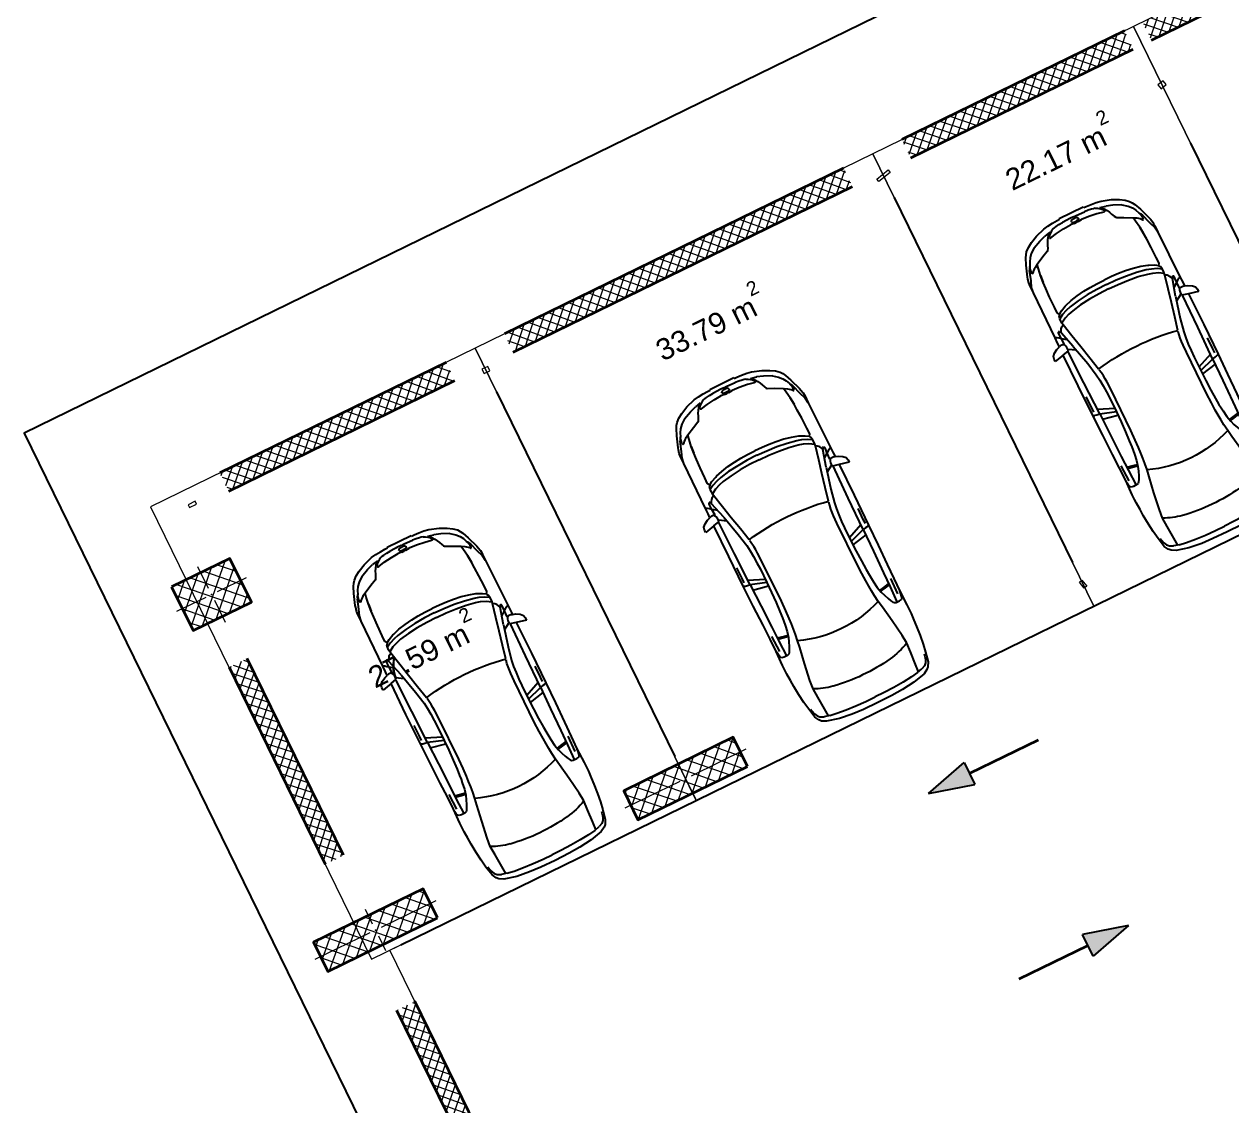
# Model space of a CAD drawing. Header units: metres. Extents: x 7511783 to 7512372, y 4692307 to 4692611.
# Drawn here: x 7512178.26 to 7512193.13, y 4692466.48 to 4692479.8 of the extents above; entities that cross this region are included whole.
import ezdxf

# ---------------------------------------------------------------- set-up
doc = ezdxf.new("R2010")
doc.units = ezdxf.units.M
doc.linetypes.add('Long Dashed', pattern=[793.7499761581423, 476.2499928474427, -317.4999833106997])
doc.layers.get('0').update_dxf_attribs({"lineweight": 0})
for name, color, linetype, lineweight, true_color in [('A - Fill Zone_Pen_No__156', 7, 'Continuous', 0, 0x54689e), ('A -Polyline_Pen_No__48', 7, 'Continuous', 0, 0xa80f02), ('A -Polyline_Pen_No__8', 7, 'Continuous', 0, 0xa80f02)]:
    doc.layers.add(name, color=color, linetype=linetype, lineweight=lineweight, true_color=true_color)
for name, color, linetype, lineweight in [('A - Muret', 7, 'Continuous', 0), ('A - Muret_Pen_No__101', 252, 'Continuous', 0), ('A - Muret_Pen_No__7', 7, 'Continuous', 0), ('A - Shtyllat', 7, 'Continuous', 0), ('A - Shtyllat_Pen_No__1', 7, 'Continuous', 0), ('A -Polyline', 7, 'Continuous', 0), ('A -Polyline_Pen_No__42', 8, 'Continuous', 0), ('A1 - Bodrumi -1_Pen_No__42', 8, 'Continuous', 0), ('Interior - Furniture _Pen_No__42', 8, 'Continuous', 0), ('Structural - Bearing', 7, 'Continuous', 0), ('Structural - Bearing_Pen_No__20', 1, 'Continuous', 0), ('Structural - Bearing_Pen_No__21', 7, 'Continuous', 0)]:
    doc.layers.add(name, color=color, linetype=linetype, lineweight=lineweight)
doc.styles.add('GENERATED_STYLE_2', font='arialbd.ttf')
pattern_1 = [(44.99999999999999, (0, 0), (-68.94290863686237, 68.94290863686243), []), (135.0000000000002, (0, 0), (68.94290863686219, 68.94290863686261), [])]
pattern_2 = [(44.99999999999999, (0, 0), (-91.92387818248316, 91.92387818248324), []), (135.0000000000002, (0, 0), (91.92387818248291, 91.92387818248349), [])]

# ---------------------------------------------------------------- blocks, each defined once
blk = doc.blocks.new('Wall_14', base_point=(0, 6.408165399173339e-12))
at = {"layer": 'A - Muret_Pen_No__101', "linetype": 'Continuous', "lineweight": 13}
h = blk.add_hatch(dxfattribs=at)
h.set_pattern_fill('CONCRETE_BLOCK', color=252, style=0, pattern_type=2)
h.set_pattern_definition(pattern_1)
h.paths.add_polyline_path([(949.9999999999999, 6.705527899608654e-05), (949.9999999999999, -249.9999821185998), (4050.000049173878, -249.9999821185998), (4050.000049173878, -6.034977073632319e-05)])
h = blk.add_hatch(dxfattribs=at)
h.set_pattern_fill('CONCRETE_BLOCK', color=252, style=0, pattern_type=2)
h.set_pattern_definition(pattern_1)
h.paths.add_polyline_path([(4850.000053644231, -249.9999821185998), (9499.999999999998, -249.9999821185998), (9499.999999999998, 6.705527899608654e-05), (4850.000053644231, -6.034977073632319e-05)])
h = blk.add_hatch(dxfattribs=at)
h.set_pattern_fill('CONCRETE_BLOCK', color=252, style=0, pattern_type=2)
h.set_pattern_definition(pattern_1)
h.paths.add_polyline_path([(10300, 8.940760798381575e-06), (10300, -250.0000402331282), (13349.99993741519, -250.0000402331282), (13349.99993741519, 8.940760798381575e-06)])
h = blk.add_hatch(dxfattribs=at)
h.set_pattern_fill('CONCRETE_BLOCK', color=252, style=0, pattern_type=2)
h.set_pattern_definition(pattern_1)
h.paths.add_polyline_path([(13599.99998658908, -250.0000612729407), (16625.00009681741, -250.0000612729407), (16625.00009681741, -8.785209226758184e-05), (13599.99998658908, -8.785209226758184e-05)])
at = {"layer": 'A - Muret_Pen_No__7', "color": 7, "linetype": 'Continuous', "lineweight": 35, "flags": 128}
for points in [[(4049.999999999994, 5.915128484347557e-12), (949.9999999999993, 6.295096236662234e-12)], [(9500, 5.247120661729818e-12), (4849.999999999995, 5.817072290201834e-12)], [(13350, 4.775225227403526e-12), (10300, 5.149064467584096e-12)], [(950.0000000000006, -249.9999999999937), (4049.999999999999, -249.9999999999941)], [(4850, -249.9999999999942), (9500, -249.9999999999947)], [(10300, -249.9999999999948), (13350, -249.9999999999952)], [(13600, -249.9999999999953), (16625.00000000001, -249.9999999999956)]]:
    blk.add_lwpolyline(points, dxfattribs=at)
blk = doc.blocks.new('Wall_15', base_point=(0, 6.408165399173339e-12))
at = {"layer": 'A - Muret_Pen_No__101', "linetype": 'Continuous', "lineweight": 13}
h = blk.add_hatch(dxfattribs=at)
h.set_pattern_fill('CONCRETE_BLOCK', color=252, style=0, pattern_type=2)
h.set_pattern_definition(pattern_1)
h.paths.add_polyline_path([(-1.570762125364274e-12, -4900.000033771143), (249.9999749009003, -4900.000033771143), (249.9999749009003, -2199.999968968906), (-1.570762125364274e-12, -2199.999968968906)])
h = blk.add_hatch(dxfattribs=at)
h.set_pattern_fill('CONCRETE_BLOCK', color=252, style=0, pattern_type=2)
h.set_pattern_definition(pattern_1)
h.paths.add_polyline_path([(-1.570762125364274e-12, -8550.830750387211), (249.9999950320611, -8800.830745419275), (249.9999950320611, -6899.999994027645), (-1.570762125364274e-12, -6899.999994027645)])
at = {"layer": 'A - Muret_Pen_No__7', "color": 7, "linetype": 'Continuous', "lineweight": 35, "flags": 128}
for points in [[(-4.041334489747706e-13, -2200.000028613108), (-9.00115385673969e-13, -4899.999936311776)], [(249.9999999999991, -4900.000060477718), (249.9999999999996, -2200.000025361618)], [(-1.267509430196488e-12, -6899.999962323701), (-1.570762125364274e-12, -8550.830745419273)], [(249.9999999999984, -8800.830745419275), (249.9999999999987, -6899.999959072212)]]:
    blk.add_lwpolyline(points, dxfattribs=at)
blk = doc.blocks.new('Column_1', base_point=(-58909.50201474628, 206624.0072372175))
at = {"layer": 'Structural - Bearing', "linetype": 'Continuous', "lineweight": 0, "true_color": 0x000000}
h = blk.add_hatch(dxfattribs=at)
h.set_pattern_fill('CONCRETE_BLOCK', color=18, style=0, pattern_type=2)
h.set_pattern_definition(pattern_2)
h.paths.add_polyline_path([(-59309.50201474628, 206924.0072372175), (-59309.50201474628, 206324.0072372175), (-58509.50201474628, 206324.0072372175), (-58509.50201474628, 206924.0072372175)])
at = {"layer": 'Structural - Bearing_Pen_No__20', "color": 1, "linetype": 'Continuous', "lineweight": 0}
for p, q in [((-58909.50201474628, 206704.0072372175), (-58909.50201474628, 207004.0072372175)), ((-58989.50201474628, 206624.0072372175), (-59389.50201474628, 206624.0072372175)), ((-58829.50201474629, 206624.0072372175), (-58429.50201474629, 206624.0072372175)), ((-58909.50201474628, 206544.0072372175), (-58909.50201474628, 206244.0072372175))]:
    blk.add_line(p, q, dxfattribs=at)
blk.add_point((-58909.50201474628, 206624.0072372175), dxfattribs=at)
at = {"layer": 'Structural - Bearing_Pen_No__21', "color": 7, "linetype": 'Continuous', "lineweight": 35, "flags": 128}
blk.add_lwpolyline([(-59309.50201474628, 206924.0072372175), (-59309.50201474628, 206324.0072372175), (-58509.50201474628, 206324.0072372175), (-58509.50201474628, 206924.0072372175)], close=True, dxfattribs=at)
blk = doc.blocks.new('Column_2', base_point=(47.50000000000143, 14980))
at = {"layer": 'A - Shtyllat_Pen_No__1', "color": 7, "linetype": 'Continuous', "lineweight": 13, "flags": 128}
blk.add_lwpolyline([(1.437738816889578e-12, 15000), (1.426636586643326e-12, 14960), (95.00000000000142, 14960), (95.00000000000144, 15000)], close=True, dxfattribs=at)
blk = doc.blocks.new('Column_3', base_point=(445.0000000000013, 14970))
at = {"layer": 'A - Shtyllat_Pen_No__1', "color": 7, "linetype": 'Continuous', "lineweight": 13, "flags": 128}
blk.add_lwpolyline([(405.0000000000013, 15000), (405.0000000000013, 14940), (485.0000000000013, 14940), (485.0000000000013, 15000)], close=True, dxfattribs=at)
blk = doc.blocks.new('Column_10', base_point=(-59109.50201474629, 182406.9408084733))
at = {"layer": 'Structural - Bearing', "linetype": 'Continuous', "lineweight": 0, "true_color": 0x000000}
h = blk.add_hatch(dxfattribs=at)
h.set_pattern_fill('CONCRETE_BLOCK', color=18, style=0, pattern_type=2)
h.set_pattern_definition(pattern_2)
h.paths.add_polyline_path([(-58359.50201474629, 182206.9408084733), (-58359.50201474629, 182606.9408084733), (-59859.50201474629, 182606.9408084733), (-59859.50201474629, 182206.9408084733)])
at = {"layer": 'Structural - Bearing_Pen_No__20', "color": 1, "linetype": 'Continuous', "lineweight": 0}
for p, q in [((-59109.50201474629, 182486.9408084733), (-59109.50201474629, 182686.9408084733)), ((-59189.50201474628, 182406.9408084733), (-59939.50201474628, 182406.9408084733)), ((-59029.50201474629, 182406.9408084733), (-58279.50201474629, 182406.9408084733)), ((-59109.50201474629, 182326.9408084733), (-59109.50201474629, 182126.9408084733))]:
    blk.add_line(p, q, dxfattribs=at)
blk.add_point((-59109.50201474629, 182406.9408084733), dxfattribs=at)
at = {"layer": 'Structural - Bearing_Pen_No__21', "color": 7, "linetype": 'Continuous', "lineweight": 35, "flags": 128}
blk.add_lwpolyline([(-58359.50201474629, 182206.9408084733), (-58359.50201474629, 182606.9408084733), (-59859.50201474629, 182606.9408084733), (-59859.50201474629, 182206.9408084733)], close=True, dxfattribs=at)
blk = doc.blocks.new('Column_12', base_point=(-63790.96833503789, 182406.9408084733))
at = {"layer": 'Structural - Bearing', "linetype": 'Continuous', "lineweight": 0, "true_color": 0x000000}
h = blk.add_hatch(dxfattribs=at)
h.set_pattern_fill('CONCRETE_BLOCK', color=18, style=0, pattern_type=2)
h.set_pattern_definition(pattern_2)
h.paths.add_polyline_path([(-63040.96833503789, 182206.9408084733), (-63040.96833503789, 182606.9408084733), (-64540.96833503789, 182606.9408084733), (-64540.96833503789, 182206.9408084733)])
at = {"layer": 'Structural - Bearing_Pen_No__20', "color": 1, "linetype": 'Continuous', "lineweight": 0}
for p, q in [((-63790.96833503789, 182486.9408084733), (-63790.96833503789, 182686.9408084733)), ((-63870.96833503788, 182406.9408084733), (-64620.96833503788, 182406.9408084733)), ((-63710.96833503789, 182406.9408084733), (-62960.96833503789, 182406.9408084733)), ((-63790.96833503789, 182326.9408084733), (-63790.96833503789, 182126.9408084733))]:
    blk.add_line(p, q, dxfattribs=at)
blk.add_point((-63790.96833503789, 182406.9408084733), dxfattribs=at)
at = {"layer": 'Structural - Bearing_Pen_No__21', "color": 7, "linetype": 'Continuous', "lineweight": 35, "flags": 128}
blk.add_lwpolyline([(-63040.96833503789, 182206.9408084733), (-63040.96833503789, 182606.9408084733), (-64540.96833503789, 182606.9408084733), (-64540.96833503789, 182206.9408084733)], close=True, dxfattribs=at)
blk = doc.blocks.new('Column_55', base_point=(7451.228697868777, 12094.87558092435))
at = {"layer": 'A - Shtyllat_Pen_No__1', "color": 7, "linetype": 'Continuous', "lineweight": 13, "flags": 128}
blk.add_lwpolyline([(7534.666256549298, 12134.09513983868), (7543.423946566612, 12095.06562708793), (7367.791139188256, 12055.65602201002), (7359.033449170941, 12094.68553476077)], close=True, dxfattribs=at)
blk = doc.blocks.new('Column_56', base_point=(7504.751743278361, 12176.06384122153))
at = {"layer": 'A - Shtyllat_Pen_No__1', "color": 7, "linetype": 'Continuous', "lineweight": 13, "flags": 128}
blk.add_lwpolyline([(7474.837230007426, 12218.03254260438), (7513.866742758172, 12226.7902326217), (7534.666256549295, 12134.09513983868), (7495.636743798549, 12125.33744982136)], close=True, dxfattribs=at)
blk = doc.blocks.new('Column_59', base_point=(6185.103436408103, 12256.59083156928))
at = {"layer": 'A - Shtyllat_Pen_No__1', "color": 7, "linetype": 'Continuous', "lineweight": 13, "flags": 128}
blk.add_lwpolyline([(6230.701216671835, 12236.07638702353), (6217.564681645862, 12294.62065614965), (6139.505656144371, 12277.10527611502), (6152.642191170344, 12218.5610069889)], close=True, dxfattribs=at)
blk = doc.blocks.new('Car 05 22')
at = {"layer": 'Interior - Furniture _Pen_No__42', "color": 8, "linetype": 'Continuous', "lineweight": 25}
for p, q in [((1961.117547741, 983.2211582230001), (1928.938242309, 983.2211582230001)), ((1928.938242309, 983.2211582230001), (1957.843908175, 858.0544967500001)), ((1996.903176747, 974.9060932166), (1961.117547741, 983.2211582230001)), ((2026.89661068, 945.007687052), (1996.903176747, 974.9060932166)), ((2054.5732194, 897.577022836), (2026.89661068, 945.007687052)), ((2067.91700908, 857.6794056350002), (2054.5732194, 897.577022836)), ((-757.6903274910002, 747.022066986), (-784.8200333720001, 721.8124613509999)), ((-706.3378894982, 775.7872218095), (-757.6903274910002, 747.022066986)), ((-585.227090103, 801.027979058), (-706.3378894982, 775.7872218095)), ((-664.8727541800001, 760.961322365), (-701.0941271610001, 743.2591195180001)), ((-626.571782751, 772.4860242179999), (-664.8727541800001, 760.961322365)), ((-594.8871138119998, 778.489558035), (-626.571782751, 772.4860242179999)), ((-483.1389679684001, 817.2581826864), (-585.227090103, 801.027979058)), ((-372.3345973750002, 830.2299334650002), (-483.1389679684001, 817.2581826864)), ((-251.752794228, 841.0437339470001), (-372.3345973750002, 830.2299334650002)), ((-168.2198443133, 844.6061713611999), (-251.752794228, 841.0437339470001)), ((-78.35772569479998, 850.6357850930001), (-168.2198443133, 844.6061713611999)), ((-24.036324899, 852.2918850640001), (-78.35772569479998, 850.6357850930001)), ((40.3182760438, 852.333685063), (-24.036324899, 852.2918850640001)), ((230.8030912739, 845.5192631063), (40.3182760438, 852.333685063)), ((124.560977278, 791.396786131), (129.0398444, 820.468777931)), ((125.693926866, 743.8968737240001), (124.560977278, 791.396786131)), ((327.3887276080001, 761.9208956260001), (125.394377448, 756.455747737)), ((132.4291391170001, 722.8048827370001), (125.693926866, 743.8968737240001)), ((129.0398444, 820.468777931), (138.8862428820001, 832.3883788069999)), ((138.8862428820001, 832.3883788069999), (165.168377873, 840.2758852750001)), ((165.168377873, 840.2758852750001), (194.733578306, 844.324685204)), ((194.733578306, 844.324685204), (230.803091274, 845.519263106)), ((210.873013229, 809.231738788), (418.0703055720001, 816.1926024380002)), ((400.0158099590001, 847.5968063790001), (230.8030912739, 845.5192631063)), ((521.950780327, 764.672895972), (327.3887276080001, 761.9208956260001)), ((355.2943663540001, 762.315609428), (339.1227247570001, 683.1192857359999)), ((373.4006373970001, 762.571715197), (357.2289958010001, 683.375391506)), ((590.7241636140001, 851.6786068920002), (400.0158099590001, 847.5968063790001)), ((813.6270094460001, 769.327996556), (521.950780327, 764.672895972)), ((856.5325990199999, 856.1697074550001), (590.7241636140001, 851.6786068920002)), ((1108.59023357, 773.98329714), (813.6270094460001, 769.327996556)), ((1129.8609284, 858.5331077519999), (856.5325990199999, 856.1697074550001)), ((1036.25651944, 772.8416796290002), (996.5002997029999, 578.7916468290002)), ((1041.96657906, 578.0240872360001), (1107.56627095, 773.967136299)), ((1173.32542975, 774.8950612010001), (1090.33970038, 577.8925306800002)), ((1115.14443198, 808.9482015290001), (1108.59023357, 773.98329714)), ((1108.59023357, 773.98329714), (1537.61805657, 780.0259473990001)), ((1119.51383092, 833.267204581), (1115.14443198, 808.9482015290001)), ((1120.16623076, 836.3248049650001), (1119.51383092, 833.267204581)), ((1120.69723063, 838.160005195), (1120.16623076, 836.3248049650001)), ((1129.8609284, 858.5331077519999), (1120.69723063, 838.160005195)), ((1536.1071561, 860.3802508980001), (1129.8609284, 858.5331077519999)), ((1162.63563846, 830.4777734580001), (1220.13025657, 829.0713745190002)), ((1220.13025657, 829.0713745190002), (1369.65750367, 831.4890726950001)), ((1957.843908175, 858.0544967500001), (1536.1071561, 860.3802508980001)), ((1537.61805657, 780.0256115210001), (1974.99295641, 786.0764425990001)), ((1939.15395607, 686.22492547), (1995.917261, 777.427813481)), ((1957.84390817, 858.0544967500001), (1977.22141076, 777.427813481)), ((1977.22141076, 777.427813481), (2019.59119012, 777.427813481)), ((2000.39650233, 701.5917706940002), (2213.53100788, 762.9814866290001)), ((2019.59119012, 777.427813481), (2044.48611622, 783.069509224)), ((2044.48611622, 783.069509224), (2063.35562216, 792.2740022800001)), ((2063.35562216, 792.2740022800001), (2070.42572439, 799.8521965630001)), ((2068.68333559, 787.696981005), (2065.39356605, 794.4584027669999)), ((2119.91703998, 857.4374531180001), (2067.91700908, 857.6794056350002)), ((2075.28112592, 835.6608695470001), (2067.91700908, 857.6794056350002)), ((2068.68333559, 787.696981005), (2148.02030692, 790.4828861469999)), ((2070.42572439, 799.8521965630001), (2075.2191259, 809.398389361)), ((2075.2191259, 809.398389361), (2075.28112592, 835.6608695470001)), ((2106.51930118, 732.1586113790001), (2148.02030692, 790.4828861469999)), ((2193.165590015, 856.4504063259001), (2119.91703998, 857.4374531180001)), ((2148.02030692, 790.4828861469999), (2166.81146925, 813.8145374840001)), ((2148.02030692, 790.4828861469999), (2205.61920777, 792.204186117)), ((2166.81146925, 813.8145374840001), (2182.27381684, 834.0818412380002)), ((2182.27381684, 834.0818412380002), (2193.16559002, 856.4504063260001)), ((2808.01466132, 852.5547640039999), (2193.165590015, 856.4504063259001)), ((2205.61920777, 792.204186117), (2227.21980808, 791.0038861380001)), ((2226.59190807, 769.8777067159999), (2213.53100788, 762.9814866290001)), ((2213.53100788, 762.9814866290001), (2238.34670825, 752.240186817)), ((2234.36910819, 773.9630864369999), (2226.59190807, 769.8828865080001)), ((2227.21980808, 791.0038861380001), (2232.61990816, 790.0299861550001)), ((2232.61990816, 790.0299861550001), (2237.93539134, 787.287122525)), ((2238.46067648, 776.864360243), (2234.36910819, 773.9630864369999)), ((2240.81890828, 784.0391862600001), (2237.93539134, 787.287122525)), ((2238.34670825, 752.240186817), (2258.53170854, 739.7174870370001)), ((2238.46067648, 776.864360243), (2240.85090828, 780.520986322)), ((2240.85090828, 780.520986322), (2240.81890828, 784.0391862600001)), ((2855.7113639, 852.6327640009999), (2808.01466132, 852.5547640039999)), ((2808.01466132, 852.5547640039999), (2876.86636504, 843.3172643940001)), ((2891.44016583, 852.528764005), (2855.7113639, 852.6327640009999)), ((2876.86636504, 843.3172643940001), (2954.16376923, 813.731165643)), ((2922.51356751, 852.0343640259999), (2891.44016583, 852.528764005)), ((2904.11849592, 832.8863289209999), (2905.06820589, 832.837990116)), ((2945.17226874, 849.4061641369999), (2922.51356751, 852.0343640259999)), ((2989.61447115, 839.6482645490003), (2945.17226874, 849.4061641369999)), ((2954.16376923, 813.731165643), (3075.78877375, 774.6896785450001)), ((3013.55027244, 833.064864827), (2989.61447115, 839.6482645490003)), ((3154.26138006, 782.5577669589999), (3013.55027244, 833.064864827)), ((3022.47491973, 758.305686711), (3023.66221975, 762.4851866380001)), ((3024.49924208, 753.7186598590001), (3022.47491973, 758.305686711)), ((3023.66221975, 762.4851866380001), (3034.64521991, 765.0503865930001)), ((3037.91041996, 743.452886971), (3024.49924208, 753.7186598590001)), ((3034.64521991, 765.0503865930001), (3046.93432009, 763.817386614)), ((3046.93432009, 763.817386614), (3060.9451203, 762.9292866300001)), ((3060.9451203, 762.9292866300001), (3089.85712072, 757.3861867269999)), ((3100.48402088, 763.1120866269999), (3075.78877375, 774.6896785450001)), ((3089.85712072, 757.3861867269999), (3108.43932099, 751.4304868319999)), ((3114.13862108, 753.311186799), (3100.48402088, 763.1120866269999)), ((3108.43932099, 751.4304868319999), (3122.8656212, 746.435986919)), ((3122.8656212, 746.435986919), (3114.13862108, 753.311186799)), ((3170.0706946, 726.5554905960001), (3122.8656212, 746.435986919)), ((3235.883818752, 747.6101556219), (3154.26138006, 782.5577669589999)), ((3269.07948628, 728.3294692490001), (3235.883818752, 747.6101556219)), ((-815.0478655078001, 667.7598955197003), (-855.0523550635, 511.0116477078998)), ((-784.8200333720001, 721.8124613509999), (-815.0478655078001, 667.7598955197003)), ((-768.27197925, 602.2788720830002), (-782.764796709, 510.0106247469999)), ((-768.27197925, 602.2788720830002), (-750.5770825730001, 669.7773949330001)), ((-764.3441764490001, 617.261773195), (-665.7281459970001, 623.9546285630003)), ((-729.425104913, 716.3992494200002), (-750.5770825730001, 669.7773949330001)), ((-701.0941271610001, 743.2591195180001), (-729.425104913, 716.3992494200002)), ((-665.7281459970001, 623.9546285630003), (-500.877431885, 634.180288886)), ((-500.877431885, 634.180288886), (-383.0238853850001, 641.9613403830001)), ((-383.0238853850001, 641.9613403830001), (-274.2208861730001, 631.3184000780001)), ((-274.2208861730001, 631.3184000780001), (-56.40485420300001, 600.536895199)), ((-56.40485420300001, 600.536895199), (145.941775497, 566.5900898169999)), ((146.670770152, 710.6062742990001), (132.4291391170001, 722.8048827370001)), ((171.252864179, 696.6287725440002), (146.670770152, 710.6062742990001)), ((212.566754139, 676.5412700230003), (171.252864179, 696.6287725440002)), ((266.3151410770001, 654.566867265), (212.566754139, 676.5412700230003)), ((319.490328155, 636.426864989), (266.3151410770001, 654.566867265)), ((392.7088835140001, 617.8124267930001), (319.490328155, 636.426864989)), ((339.1227247570001, 683.1192857359999), (329.5580559370001, 633.867334886)), ((357.2289958010001, 683.375391506), (346.76505809, 629.492778784)), ((474.8166917820001, 607.105387857), (392.7088835140001, 617.8124267930001)), ((521.3449804749999, 601.6186871690002), (474.8166917820001, 607.105387857)), ((569.993568652, 596.838186569), (521.3449804749999, 601.6186871690002)), ((652.59274858, 590.9845858339999), (569.993568652, 596.838186569)), ((1562.00595611, 600.5964783840001), (1483.8761315, 590.1361862749999)), ((1730.35620914, 633.8338533080002), (1562.00595611, 600.5964783840001)), ((2000.39650233, 701.5917706940002), (1730.35620914, 633.8338533080002)), ((1779.61280153, 581.7538898049999), (1952.84760406, 621.338789111)), ((1952.84760406, 621.338789111), (2122.04550654, 659.9572884350001)), ((2122.04550654, 659.9572884350001), (2293.79610906, 697.650987774)), ((2258.53170854, 739.7174870370001), (2269.0398087, 731.086787188)), ((2269.0398087, 731.086787188), (2278.83550884, 721.9650873480001)), ((2278.83550884, 721.9650873480001), (2293.79610906, 697.650987774)), ((2293.79610906, 697.650987774), (2317.1870094, 700.7385877199999)), ((2293.79610906, 697.6386630720001), (2293.79610906, 697.650987774)), ((2317.1870094, 700.7385877199999), (2345.74280982, 702.7498876850002)), ((2355.13419975, 639.912801441), (2317.1870094, 700.7385877199999)), ((2345.74280982, 702.7498876850002), (2378.92931031, 702.0184876970001)), ((2379.77420337, 575.387091212), (2355.13301598, 639.9159014410001)), ((2410.10490185, 649.1086815510001), (2378.92931031, 702.0184876970001)), ((2378.92931031, 702.0184876970001), (2410.57231077, 694.202887834)), ((2436.02871163, 583.2244924540001), (2410.10490185, 649.1086815510001)), ((2410.57231077, 694.202887834), (2410.58631694, 694.1782473540002)), ((2428.73881104, 681.706188053), (2410.57231077, 694.202887834)), ((2428.73881104, 681.706188053), (2457.25830016, 700.0355353230001)), ((2428.77597173, 681.7007453250001), (2428.73881104, 681.706188053)), ((2428.77597173, 681.7007453250001), (2456.66545813, 639.8418234830003)), ((2456.66545813, 639.8418234830003), (2487.23639187, 574.2621729599999)), ((2457.25830016, 700.0355353230001), (2535.4819126, 697.9905877680001)), ((2535.4226126, 697.9916562040003), (2673.21491462, 695.5089878119999)), ((2535.46586986, 697.9894090810001), (2535.4819126, 697.988971943)), ((2673.21491462, 695.5089878119999), (2787.200816290001, 691.4809878819999)), ((2787.200816290001, 691.4809878819999), (2868.41581748, 687.223087957)), ((2868.39588233, 687.2248867100001), (2959.72331881, 678.984388101)), ((2959.72331881, 678.984388101), (2868.41581748, 687.1969879569999)), ((2959.72331881, 678.984388101), (3047.2313201, 666.2002883250001)), ((3050.61522015, 730.6688871950001), (3037.91041996, 743.452886971)), ((3047.20992906, 666.2041971140002), (3100.00912087, 656.556188494)), ((3064.50712035, 714.6457874760001), (3050.61522015, 730.6688871950001)), ((3076.97452053, 697.807687771), (3064.50712035, 714.6457874760001)), ((3100.00912087, 656.556188494), (3076.97452053, 697.807687771)), ((3152.92075342, 553.873393456), (3100.00912087, 656.556188494)), ((3211.69204952, 701.0151137130001), (3170.0706946, 726.5554905960001)), ((3254.25934432, 663.1775183300001), (3211.69204952, 701.0151137130001)), ((3301.86726379, 602.8090087200001), (3254.25934432, 663.1775183300001)), ((3298.56678787, 705.6390702070001), (3269.07948628, 728.3294692490001)), ((3337.33388997, 663.380671991), (3298.56678787, 705.6390702070001)), ((3301.86726379, 602.8090087200001), (3346.01551313, 501.42179807)), ((3374.49419199, 603.583974516), (3337.33388997, 663.380671991)), ((3418.40079436, 512.743978351), (3374.49419199, 603.583974516)), ((-855.0523550635, 511.0116477078998), (-874.6778528530002, 344.9579771100001)), ((-782.7621654889999, 510.0273763590001), (-794.5333543099999, 390.6265818930001)), ((145.941775497, 566.5900898169999), (233.261172115, 552.312592089)), ((233.261172115, 552.312592089), (315.3092800730001, 541.359190513)), ((315.2936019620001, 541.3606176840001), (384.2945810830001, 535.0794906230002)), ((384.2815104790001, 535.0803623180001), (454.174320738, 530.4191213629999)), ((454.170282107, 530.4193907049998), (526.242583163, 526.2868907769998)), ((526.2331313149999, 526.287307384), (627.7018846490002, 521.814890855)), ((627.6985462070002, 521.8149872519999), (756.75876515, 518.0884218199999)), ((772.8388193580001, 584.9903850819999), (652.59274858, 590.9845858339999)), ((756.75876515, 518.0884218199999), (1322.62824821, 518.052230308)), ((907.266686691, 580.298084493), (772.8388193580001, 584.9903850819999)), ((1041.96657906, 578.0240872360001), (907.266686691, 580.298084493)), ((1227.79815085, 577.518695794), (1041.96657906, 578.0240872360001)), ((1316.09897866, 580.475793563), (1227.79815085, 577.518695794)), ((1403.02450604, 584.4121905939999), (1316.09897866, 580.475793563)), ((1322.62824821, 518.052230308), (1420.49779626, 521.6528908580001)), ((1483.8761315, 590.1361862749999), (1403.02450604, 584.4121905939999)), ((1420.49066257, 521.652523245), (1466.64156934, 524.030772681)), ((1466.62639694, 524.029990817), (1510.87647584, 527.594696836)), ((1510.85529759, 527.5929907539999), (1554.25309822, 533.0576906580002)), ((1554.25309822, 533.0576906580002), (1596.82961355, 540.969674969)), ((1597.28918852, 541.1774857889999), (1596.65116701, 540.8889849259999)), ((1610.72419049, 544.0665862469999), (1779.61280153, 581.7538898049999)), ((2397.33410595, 514.2584815219999), (2379.77250853, 575.3929912130001)), ((2419.31580918, 395.73626267), (2397.33316008, 514.2635815229999)), ((2453.63941421, 521.616582688), (2436.02871163, 583.2244924540001)), ((2477.61661773, 401.0764635800001), (2453.63941421, 521.616582688)), ((2487.23639187, 574.2621729599999), (2491.79934275, 562.0052962960002)), ((2491.79994982, 562.0052962960002), (2517.90263133, 477.034766618)), ((2517.90263133, 477.034766618), (2537.54372273, 384.081034151)), ((3189.62073735, 475.569766106), (3152.92075342, 553.873393456)), ((3199.39883308, 466.7584630290001), (3189.62073735, 475.569766106)), ((3220.69886845, 454.3885401880001), (3199.39883308, 466.7584630290001)), ((3256.10680826, 439.241753418), (3220.67662376, 454.401458713)), ((3346.01551313, 501.42179807), (3374.29746586, 419.557472908)), ((3457.47689648, 393.098483403), (3418.40079436, 512.743978351)), ((-874.6778528530002, 344.9579771100001), (-882.9440546450002, 194.680643518)), ((-794.5333543099999, 390.6265818930001), (-802.432846809, 258.715288008)), ((2433.73206705, 266.091642182), (2419.31580918, 395.73626267)), ((2493.88922012, 269.050242651), (2477.61661773, 401.0764635800001)), ((2537.54372273, 384.081034151), (2551.45611664, 285.6281997640001)), ((3288.39019413, 425.101248479), (3256.10680826, 439.241753418)), ((3319.36158057, 408.4128426500001), (3288.39019413, 425.101248479)), ((3353.46269085, 384.251283776), (3319.36158057, 408.4128426500001)), ((3321.23357975, 370.497229407), (3320.99727986, 362.132926485)), ((3320.99727986, 362.132926485), (3338.31527228, 276.8564967000001)), ((3324.65427826, 377.297531782), (3321.23357975, 370.497229407)), ((3328.30797666, 379.591332583), (3324.65427826, 377.297531782)), ((3338.46837221, 379.452332535), (3328.30797666, 379.591332583)), ((3363.6407612, 357.8117249760001), (3338.46837221, 379.452332535)), ((3377.18239213, 359.973484801), (3353.46269085, 384.251283776)), ((3396.66521323, 315.8049103040001), (3363.6407612, 357.8117249760001)), ((3391.09039087, 344.247647689), (3374.29746586, 419.557472908)), ((3391.09039087, 344.247647689), (3377.18239213, 359.973484801)), ((3408.0703938, 289.3779877820002), (3396.66521323, 315.8049103040001)), ((3468.34279707, 330.9338860280001), (3457.47689648, 393.098483403)), ((3474.4914974, 263.721088865), (3468.34279707, 330.9338860280001)), ((-882.9440546450002, 194.680643518), (-885.376707689, 0)), ((-802.432846809, 258.715288008), (-806.813142649, 124.936494209)), ((2441.61713002, 131.955220918), (2433.73181129, 266.093942182)), ((2503.10292147, 133.173421111), (2493.88922012, 269.050242651)), ((2551.45611664, 285.6281997640001), (2559.71041303, 193.693567653)), ((2559.71041303, 193.693567653), (2564.38081099, 101.185635342)), ((3338.31527228, 276.8564967000001), (3351.88296634, 172.661960307)), ((3351.88296634, 172.661960307), (3358.34376351, 75.87012649980001)), ((3408.0703938, 289.3779877820002), (3413.77629411, 267.259988716)), ((3413.77548775, 267.2641933500001), (3418.45445829, 242.866384828)), ((3418.45219437, 242.878189745), (3424.04489467, 200.723791525)), ((3424.04489467, 200.723791525), (3427.72848251, 152.023715234)), ((3432.36383112, 39.98011396419999), (3427.72848251, 152.023715234)), ((3478.33319761, 199.9171915590001), (3474.4914974, 263.721088865)), ((3479.35651311, 164.9481933352), (3478.33319761, 199.9171915590001)), ((3489.51959821, 164.9481933352), (3479.35651311, 164.9481933352)), ((3489.51959821, -164.9481933352), (3489.51959821, 164.9481933352)), ((-885.376707689, 0), (-882.9440546450002, -194.680643518)), ((-806.813142649, 124.936494209), (-808.0470753050001, 0)), ((-806.813142649, -124.936494209), (-808.0470753050001, 1.476718538480001e-13)), ((2444.0197128, -0.02730000432770001), (2441.61701245, 131.957220918)), ((2444.0197128, 0.02730000432710001), (2441.61701245, -131.957220918)), ((2506.01959488, -3.859767548100002e-13), (2503.10292147, 133.173421111)), ((2564.38081099, 101.185635342), (2566.01761027, -0.006100002130650002)), ((2564.38081099, -101.185635342), (2566.01761027, 0.006100002129970001)), ((3353.95786543, 27.8932505984), (3358.34376351, 75.87012649980001)), ((3353.95786543, 27.8932505984), (3353.95786543, -0.7649002671629999)), ((3353.95786543, -27.8932505984), (3353.95786543, 0.7649002671619999)), ((3370.89075802, 11.7411041009), (3370.32315827, -0.7649002671629999)), ((3370.89075802, -11.7411041009), (3370.32315827, 0.7649002671619999)), ((3372.49235732, 23.6550082622), (3370.89075802, 11.7411041009)), ((3376.26728506, 38.993950924), (3372.49235732, 23.6550082622)), ((3381.98685317, 46.5714162664), (3376.26728506, 38.993950924)), ((3386.21005132, 48.3522168884), (3381.98685317, 46.5714162664)), ((3386.21005132, 48.3522168884), (3394.28954778, 48.3522168884)), ((3398.51284593, 46.5714162664), (3394.28954778, 48.3522168884)), ((3404.23226311, 38.99375151340001), (3398.51284593, 46.5714162664)), ((3404.23226311, 38.99375151340001), (3408.00714178, 23.6550082622)), ((3408.00714178, 23.6550082622), (3409.76654101, 8.055102813469999)), ((3409.76654101, 8.055102813469999), (3409.76654101, -4.961309141290002e-13)), ((3431.76949509, 57.3729975776), (3431.76949509, 56.7710829698)), ((3432.04453126, -0.0109000038072), (3432.36383112, 39.98011396419999)), ((3432.04453126, 0.0109000038063), (3432.36383112, -39.98011396419999)), ((-802.432846809, -258.715288008), (-806.813142649, -124.936494209)), ((2441.61713002, -131.955220918), (2433.73181129, -266.093942182)), ((2503.10292147, -133.173421111), (2493.88922012, -269.050242651)), ((2506.01959488, -2.780368116010001e-13), (2503.10292147, -133.173421111)), ((2559.71041303, -193.693567653), (2564.38081099, -101.185635342)), ((3351.88296634, -172.661960307), (3358.34376351, -75.87012649980001)), ((3353.95786543, -27.8932505984), (3358.34376351, -75.87012649980001)), ((3372.49235732, -23.6550082622), (3370.89075802, -11.7411041009)), ((3376.26728506, -38.993950924), (3372.49235732, -23.6550082622)), ((3381.98685317, -46.5714162664), (3376.26728506, -38.993950924)), ((3386.21005132, -48.3522168884), (3381.98685317, -46.5714162664)), ((3386.21005132, -48.3522168884), (3394.28954778, -48.3522168884)), ((3398.51284593, -46.5714162664), (3394.28954778, -48.3522168884)), ((3404.23226311, -38.99375151340001), (3398.51284593, -46.5714162664)), ((3404.23226311, -38.99375151340001), (3408.00714178, -23.6550082622)), ((3408.00714178, -23.6550082622), (3409.76654101, -8.055102813469999)), ((3409.76654101, -8.055102813469999), (3409.76654101, -3.892295027780001e-13)), ((3432.36383112, -39.98011396419999), (3427.72848251, -152.023715234)), ((3431.76949509, -57.3729975776), (3431.76949509, -56.7710829698)), ((-882.9440546450002, -194.680643518), (-874.6778528530002, -344.9579771100001)), ((-794.5333543099999, -390.6265818930001), (-802.432846809, -258.715288008)), ((2433.73206705, -266.091642182), (2419.31580918, -395.73626267)), ((2493.88922012, -269.050242651), (2477.61661773, -401.0764635800001)), ((2537.54372273, -384.081034151), (2551.45611664, -285.6281997640001)), ((2551.45611664, -285.6281997640001), (2559.71041303, -193.693567653)), ((3320.99727986, -362.132926485), (3338.31527228, -276.8564967000001)), ((3338.31527228, -276.8564967000001), (3351.88296634, -172.661960307)), ((3408.0703938, -289.3779877820002), (3396.66521323, -315.8049103040001)), ((3408.0703938, -289.3779877820002), (3413.77629411, -267.259988716)), ((3413.77548775, -267.2641933500001), (3418.45445829, -242.866384828)), ((3418.45219437, -242.878189745), (3424.04489467, -200.723791525)), ((3424.04489467, -200.723791525), (3427.72848251, -152.023715234)), ((3468.34279707, -330.9338860280001), (3474.4914974, -263.721088865)), ((3474.4914974, -263.721088865), (3478.33319761, -199.9171915590001)), ((3478.33319761, -199.9171915590001), (3479.35651311, -164.9481933352)), ((3479.35651311, -164.9481933352), (3489.51959821, -164.9481933352)), ((-874.6778528530002, -344.9579771100001), (-855.0523550635, -511.0116477078998)), ((-782.7621654889999, -510.0273763590001), (-794.5333543099999, -390.6265818930001)), ((2419.31580918, -395.73626267), (2397.33316008, -514.2635815229999)), ((2477.61661773, -401.0764635800001), (2453.63941421, -521.616582688)), ((2517.90263133, -477.034766618), (2537.54372273, -384.081034151)), ((3256.10680826, -439.241753418), (3220.67662376, -454.401458713)), ((3288.39019413, -425.101248479), (3256.10680826, -439.241753418)), ((3319.36158057, -408.4128426500001), (3288.39019413, -425.101248479)), ((3353.46269085, -384.251283776), (3319.36158057, -408.4128426500001)), ((3321.23357975, -370.497229407), (3320.99727986, -362.132926485)), ((3324.65427826, -377.297531782), (3321.23357975, -370.497229407)), ((3328.30797666, -379.591332583), (3324.65427826, -377.297531782)), ((3338.46837221, -379.452332535), (3328.30797666, -379.591332583)), ((3363.6407612, -357.8117249760001), (3338.46837221, -379.452332535)), ((3346.01551313, -501.42179807), (3374.29746586, -419.557472908)), ((3377.18239213, -359.973484801), (3353.46269085, -384.251283776)), ((3396.66521323, -315.8049103040001), (3363.6407612, -357.8117249760001)), ((3391.09039087, -344.247647689), (3374.29746586, -419.557472908)), ((3391.09039087, -344.247647689), (3377.18239213, -359.973484801)), ((3418.40079436, -512.743978351), (3457.47689648, -393.098483403)), ((3457.47689648, -393.098483403), (3468.34279707, -330.9338860280001)), ((-855.0523550635, -511.0116477078998), (-815.0478655078001, -667.7598955197003)), ((-768.27197925, -602.2788720830002), (-782.764796709, -510.0106247469999)), ((-56.40485420300001, -600.536895199), (145.941775497, -566.5900898169999)), ((145.941775497, -566.5900898169999), (233.261172115, -552.312592089)), ((233.261172115, -552.312592089), (315.3092800730001, -541.359190513)), ((315.2936019620001, -541.3606176840001), (384.2945810830001, -535.0794906230002)), ((384.2815104790001, -535.0803623180001), (454.174320738, -530.4191213629999)), ((454.170282107, -530.4193907049998), (526.242583163, -526.2868907769998)), ((526.2331313149999, -526.287307384), (627.7018846490002, -521.814890855)), ((652.59274858, -590.9845858339999), (569.993568652, -596.838186569)), ((627.6985462070002, -521.8149872519999), (756.75876515, -518.0884218199999)), ((772.8388193580001, -584.9903850819999), (652.59274858, -590.9845858339999)), ((756.75876515, -518.0884218199999), (1322.62824821, -518.052230308)), ((907.266686691, -580.298084493), (772.8388193580001, -584.9903850819999)), ((1041.96657906, -578.0240872360001), (907.266686691, -580.298084493)), ((1036.25651944, -772.8416796290002), (996.5002997029999, -578.7916468290002)), ((1227.79815085, -577.518695794), (1041.96657906, -578.0240872360001)), ((1041.96657906, -578.0240872360001), (1107.56627095, -773.967136299)), ((1173.32542975, -774.8950612010001), (1090.33970038, -577.8925306800002)), ((1316.09897866, -580.475793563), (1227.79815085, -577.518695794)), ((1403.02450604, -584.4121905939999), (1316.09897866, -580.475793563)), ((1322.62824821, -518.052230308), (1420.49779626, -521.6528908580001)), ((1483.8761315, -590.1361862749999), (1403.02450604, -584.4121905939999)), ((1420.49066257, -521.652523245), (1466.64156934, -524.030772681)), ((1466.62639694, -524.029990817), (1510.87647584, -527.594696836)), ((1562.00595611, -600.5964783840001), (1483.8761315, -590.1361862749999)), ((1510.85529759, -527.5929907539999), (1554.25309822, -533.0576906580002)), ((1554.25309822, -533.0576906580002), (1596.82961355, -540.969674969)), ((1597.28918852, -541.1774857889999), (1596.65116701, -540.8889849259999)), ((1610.72419049, -544.0665862469999), (1779.61280153, -581.7538898049999)), ((1779.61280153, -581.7538898049999), (1952.84760406, -621.338789111)), ((2379.77420337, -575.387091212), (2355.13301598, -639.9159014410001)), ((2397.33410595, -514.2584815219999), (2379.77250853, -575.3929912130001)), ((2436.02871163, -583.2244924540001), (2410.10490185, -649.1086815510001)), ((2453.63941421, -521.616582688), (2436.02871163, -583.2244924540001)), ((2456.66545813, -639.8418234830003), (2487.23639187, -574.2621729599999)), ((2487.23639187, -574.2621729599999), (2491.79934275, -562.0052962960002)), ((2491.79994982, -562.0052962960002), (2517.90263133, -477.034766618)), ((3152.92075342, -553.873393456), (3100.00912087, -656.556188494)), ((3189.62073735, -475.569766106), (3152.92075342, -553.873393456)), ((3199.39883308, -466.7584630290001), (3189.62073735, -475.569766106)), ((3220.69886845, -454.3885401880001), (3199.39883308, -466.7584630290001)), ((3301.86726379, -602.8090087200001), (3346.01551313, -501.42179807)), ((3374.49419199, -603.583974516), (3418.40079436, -512.743978351)), ((-815.0478655078001, -667.7598955197003), (-784.8200333720001, -721.8124613509999)), ((-784.8200333720001, -721.8124613509999), (-757.6903274910002, -747.022066986)), ((-768.27197925, -602.2788720830002), (-750.5770825730001, -669.7773949330001)), ((-764.3441764490001, -617.261773195), (-665.7281459970001, -623.9546285630003)), ((-729.425104913, -716.3992494200002), (-750.5770825730001, -669.7773949330001)), ((-701.0941271610001, -743.2591195180001), (-729.425104913, -716.3992494200002)), ((-664.8727541800001, -760.961322365), (-701.0941271610001, -743.2591195180001)), ((-665.7281459970001, -623.9546285630003), (-500.877431885, -634.180288886)), ((-500.877431885, -634.180288886), (-383.0238853850001, -641.9613403830001)), ((-383.0238853850001, -641.9613403830001), (-274.2208861730001, -631.3184000780001)), ((-274.2208861730001, -631.3184000780001), (-56.40485420300001, -600.536895199)), ((132.4291391170001, -722.8048827370001), (125.693926866, -743.8968737240001)), ((146.670770152, -710.6062742990001), (132.4291391170001, -722.8048827370001)), ((171.252864179, -696.6287725440002), (146.670770152, -710.6062742990001)), ((212.566754139, -676.5412700230003), (171.252864179, -696.6287725440002)), ((266.3151410770001, -654.566867265), (212.566754139, -676.5412700230003)), ((319.490328155, -636.426864989), (266.3151410770001, -654.566867265)), ((392.7088835140001, -617.8124267930001), (319.490328155, -636.426864989)), ((339.1227247570001, -683.1192857359999), (329.5580559370001, -633.867334886)), ((355.2943663540001, -762.315609428), (339.1227247570001, -683.1192857359999)), ((357.2289958010001, -683.375391506), (346.76505809, -629.492778784)), ((373.4006373970001, -762.571715197), (357.2289958010001, -683.375391506)), ((474.8166917820001, -607.105387857), (392.7088835140001, -617.8124267930001)), ((521.3449804749999, -601.6186871690002), (474.8166917820001, -607.105387857)), ((569.993568652, -596.838186569), (521.3449804749999, -601.6186871690002)), ((1730.35620914, -633.8338533080002), (1562.00595611, -600.5964783840001)), ((2000.39650233, -701.5917706940002), (1730.35620914, -633.8338533080002)), ((1939.15395607, -686.22492547), (1995.917261, -777.427813481)), ((1952.84760406, -621.338789111), (2122.04550654, -659.9572884350001)), ((2000.39650233, -701.5917706940002), (2213.53100788, -762.9814866290001)), ((2106.51930118, -732.1586113790001), (2148.02030692, -790.4828861469999)), ((2122.04550654, -659.9572884350001), (2293.79610906, -697.650987774)), ((2238.34670825, -752.240186817), (2258.53170854, -739.7174870370001)), ((2258.53170854, -739.7174870370001), (2269.0398087, -731.086787188)), ((2269.0398087, -731.086787188), (2278.83550884, -721.9650873480001)), ((2278.83550884, -721.9650873480001), (2293.79610906, -697.650987774)), ((2293.79610906, -697.6386630720001), (2293.79610906, -697.650987774)), ((2293.79610906, -697.650987774), (2317.1870094, -700.7385877199999)), ((2355.13419975, -639.912801441), (2317.1870094, -700.7385877199999)), ((2317.1870094, -700.7385877199999), (2345.74280982, -702.7498876850002)), ((2345.74280982, -702.7498876850002), (2378.92931031, -702.0184876970001)), ((2410.10490185, -649.1086815510001), (2378.92931031, -702.0184876970001)), ((2378.92931031, -702.0184876970001), (2410.57231077, -694.202887834)), ((2428.73881104, -681.706188053), (2410.57231077, -694.202887834)), ((2410.57231077, -694.202887834), (2410.58631694, -694.1782473540002)), ((2428.77597173, -681.7007453250001), (2428.73881104, -681.706188053)), ((2428.73881104, -681.706188053), (2457.25830016, -700.0355353230001)), ((2428.77597173, -681.7007453250001), (2456.66545813, -639.8418234830003)), ((2457.25830016, -700.0355353230001), (2535.4819126, -697.9905877680001)), ((2535.4226126, -697.9916562040003), (2673.21491462, -695.5089878119999)), ((2535.46586986, -697.9894090810001), (2535.4819126, -697.988971943)), ((2673.21491462, -695.5089878119999), (2787.200816290001, -691.4809878819999)), ((2787.200816290001, -691.4809878819999), (2868.41581748, -687.223087957)), ((2868.39588233, -687.2248867100001), (2959.72331881, -678.984388101)), ((2959.72331881, -678.984388101), (2868.41581748, -687.1969879569999)), ((2959.72331881, -678.984388101), (3047.2313201, -666.2002883250001)), ((3037.91041996, -743.452886971), (3024.49924208, -753.7186598590001)), ((3050.61522015, -730.6688871950001), (3037.91041996, -743.452886971)), ((3047.20992906, -666.2041971140002), (3100.00912087, -656.556188494)), ((3064.50712035, -714.6457874760001), (3050.61522015, -730.6688871950001)), ((3076.97452053, -697.807687771), (3064.50712035, -714.6457874760001)), ((3100.00912087, -656.556188494), (3076.97452053, -697.807687771)), ((3170.0706946, -726.5554905960001), (3122.8656212, -746.435986919)), ((3211.69204952, -701.0151137130001), (3170.0706946, -726.5554905960001)), ((3254.25934432, -663.1775183300001), (3211.69204952, -701.0151137130001)), ((3235.883818752, -747.6101556219), (3269.07948628, -728.3294692490001)), ((3301.86726379, -602.8090087200001), (3254.25934432, -663.1775183300001)), ((3269.07948628, -728.3294692490001), (3298.56678787, -705.6390702070001)), ((3298.56678787, -705.6390702070001), (3337.33388997, -663.380671991)), ((3337.33388997, -663.380671991), (3374.49419199, -603.583974516)), ((-757.6903274910002, -747.022066986), (-706.3378894982, -775.7872218095)), ((-706.3378894982, -775.7872218095), (-585.227090103, -801.027979058)), ((-626.571782751, -772.4860242179999), (-664.8727541800001, -760.961322365)), ((-594.8871138119998, -778.489558035), (-626.571782751, -772.4860242179999)), ((-585.227090103, -801.027979058), (-483.149337101, -817.2569687829999)), ((-483.149337101, -817.2569687829999), (-372.3345973750002, -830.2299334650002)), ((-372.3345973750002, -830.2299334650002), (-251.752794228, -841.0437339470001)), ((-251.752794228, -841.0437339470001), (-168.2198443133, -844.6061713611999)), ((-168.2198443133, -844.6061713611999), (-78.35772569479998, -850.6357850930001)), ((-78.35772569479998, -850.6357850930001), (-24.036324899, -852.2918850640001)), ((-24.036324899, -852.2918850640001), (40.3182760438, -852.333685063)), ((40.3182760438, -852.333685063), (230.8030912739, -845.5192631063)), ((125.693926866, -743.8968737240001), (124.560977278, -791.396786131)), ((124.560977278, -791.396786131), (129.0398444, -820.468777931)), ((327.3887276080001, -761.9208956260001), (125.394377448, -756.455747737)), ((129.0398444, -820.468777931), (138.8862428820001, -832.3883788069999)), ((138.8862428820001, -832.3883788069999), (165.168377873, -840.2758852750001)), ((165.168377873, -840.2758852750001), (194.733578306, -844.324685204)), ((194.733578306, -844.324685204), (230.803091274, -845.519263106)), ((210.873013229, -809.231738788), (418.0703055720001, -816.1926024380002)), ((230.8030912739, -845.5192631063), (400.0158099590001, -847.5968063790001)), ((521.950780327, -764.672895972), (327.3887276080001, -761.9208956260001)), ((400.0158099590001, -847.5968063790001), (590.7241636140001, -851.6786068920002)), ((813.6270094460001, -769.327996556), (521.950780327, -764.672895972)), ((590.7241636140001, -851.6786068920002), (856.5325990199999, -856.1697074550001)), ((1108.59023357, -773.98329714), (813.6270094460001, -769.327996556)), ((856.5325990199999, -856.1697074550001), (1129.8609284, -858.5331077519999)), ((1108.59023357, -773.98329714), (1537.61805657, -780.0259473990001)), ((1115.14443198, -808.9482015290001), (1108.59023357, -773.98329714)), ((1119.51383092, -833.267204581), (1115.14443198, -808.9482015290001)), ((1120.16623076, -836.3248049650001), (1119.51383092, -833.267204581)), ((1120.69723063, -838.160005195), (1120.16623076, -836.3248049650001)), ((1129.8609284, -858.5331077519999), (1120.69723063, -838.160005195)), ((1129.8609284, -858.5331077519999), (1536.1071561, -860.3802508980001)), ((1162.63563846, -830.4777734580001), (1220.13025657, -829.0713745190002)), ((1220.13025657, -829.0713745190002), (1369.65750367, -831.4890726950001)), ((1536.1071561, -860.3802508980001), (1957.84390817, -858.0544967500001)), ((1537.61805657, -780.0256115210001), (1974.99295641, -786.0764425990001)), ((1957.84390817, -858.0544967500001), (1928.938242309, -983.2211582230001)), ((1957.84390817, -858.0544967500001), (1977.22141076, -777.427813481)), ((1977.22141076, -777.427813481), (2019.59119012, -777.427813481)), ((2019.59119012, -777.427813481), (2044.48611622, -783.069509224)), ((2044.48611622, -783.069509224), (2063.35562216, -792.2740022800001)), ((2054.5732194, -897.577022836), (2067.917009081, -857.6794056350002)), ((2063.35562216, -792.2740022800001), (2070.42572439, -799.8521965630001)), ((2068.68333559, -787.696981005), (2065.39356605, -794.4584027669999)), ((2075.28112592, -835.6608695470001), (2067.91700908, -857.6794056350002)), ((2067.917009081, -857.6794056350002), (2119.91703998, -857.4374531180001)), ((2068.68333559, -787.696981005), (2148.02030692, -790.4828861469999)), ((2070.42572439, -799.8521965630001), (2075.2191259, -809.398389361)), ((2075.2191259, -809.398389361), (2075.28112592, -835.6608695470001)), ((2119.91703998, -857.4374531180001), (2193.165590015, -856.4504063259001)), ((2148.02030692, -790.4828861469999), (2166.81146925, -813.8145374840001)), ((2148.02030692, -790.4828861469999), (2205.61920777, -792.204186117)), ((2166.81146925, -813.8145374840001), (2182.27381684, -834.0818412380002)), ((2182.27381684, -834.0818412380002), (2193.16559002, -856.4504063260001)), ((2193.165590015, -856.4504063259001), (2808.01466132, -852.5547640039999)), ((2205.61920777, -792.204186117), (2227.21980808, -791.0038861380001)), ((2213.53100788, -762.9814866290001), (2238.34670825, -752.240186817)), ((2226.59190807, -769.8777067159999), (2213.53100788, -762.9814866290001)), ((2234.36910819, -773.9630864369999), (2226.59190807, -769.8828865080001)), ((2227.21980808, -791.0038861380001), (2232.61990816, -790.0299861550001)), ((2232.61990816, -790.0299861550001), (2237.93539134, -787.287122525)), ((2238.46067648, -776.864360243), (2234.36910819, -773.9630864369999)), ((2240.81890828, -784.0391862600001), (2237.93539134, -787.287122525)), ((2238.46067648, -776.864360243), (2240.85090828, -780.520986322)), ((2240.85090828, -780.520986322), (2240.81890828, -784.0391862600001)), ((2808.01466132, -852.5547640039999), (2876.86636504, -843.3172643940001)), ((2808.01466132, -852.5547640039999), (2855.7113639, -852.6327640009999)), ((2855.7113639, -852.6327640009999), (2891.44016583, -852.528764005)), ((2876.86636504, -843.3172643940001), (2954.16376923, -813.731165643)), ((2891.44016583, -852.528764005), (2922.51356751, -852.0343640259999)), ((2922.51356751, -852.0343640259999), (2945.17226874, -849.4061641369999)), ((2945.17226874, -849.4061641369999), (2989.61447115, -839.6482645490003)), ((2954.16376923, -813.731165643), (3075.78877375, -774.6896785450001)), ((2989.61447115, -839.6482645490003), (3013.55027244, -833.064864827)), ((3013.55027244, -833.064864827), (3154.26138006, -782.5577669589999)), ((3024.49924208, -753.7186598590001), (3022.47491973, -758.305686711)), ((3022.47491973, -758.305686711), (3023.66221975, -762.4851866380001)), ((3023.66221975, -762.4851866380001), (3034.64521991, -765.0503865930001)), ((3034.64521991, -765.0503865930001), (3046.93432009, -763.817386614)), ((3046.93432009, -763.817386614), (3060.9451203, -762.9292866300001)), ((3060.9451203, -762.9292866300001), (3089.85712072, -757.3861867269999)), ((3100.48402088, -763.1120866269999), (3075.78877375, -774.6896785450001)), ((3089.85712072, -757.3861867269999), (3108.43932099, -751.4304868319999)), ((3114.13862108, -753.311186799), (3100.48402088, -763.1120866269999)), ((3108.43932099, -751.4304868319999), (3122.8656212, -746.435986919)), ((3122.8656212, -746.435986919), (3114.13862108, -753.311186799)), ((3154.26138006, -782.5577669589999), (3235.883818752, -747.6101556219)), ((1928.938242309, -983.2211582230001), (1961.117547741, -983.2211582230001)), ((1961.117547741, -983.2211582230001), (1996.903176747, -974.9060932166)), ((1996.903176747, -974.9060932166), (2026.89661068, -945.007687052)), ((2026.89661068, -945.007687052), (2054.5732194, -897.577022836))]:
    blk.add_line(p, q, dxfattribs=at)
for centre, radius, start, end in [((492.8743121958001, 217.6762888661), 973.2499460396, 154.1544541405, 170.9117329646), ((1649.811844864, 0), 1520.416064058, 158.6992078, 201.3007921999999), ((-1245.217819199, 0), 2907.303426369, 349.2141992177, 10.78580078235001), ((1856.361619248, -1.736472437242), 2353.963924674, 170.8803955853, 189.9222862500999), ((492.8743121958001, -217.6762888661), 973.2499460396, 191.230533967, 205.8455458595)]:
    blk.add_arc(centre, radius, start, end, dxfattribs=at)
blk = doc.blocks.new('Polyline_7', base_point=(8559.059445988523, -7380.512641548442))
at = {"layer": 'A -Polyline_Pen_No__48', "linetype": 'Continuous', "lineweight": 25, "true_color": 0xa80f02}
blk.add_hatch(color=14, dxfattribs=at).paths.add_polyline_path([(7059.059445988524, -7380.512641548449), (7618.866945988524, -7530.512641548447), (7618.866945988523, -7230.512641548446)])
at = {"layer": 'A -Polyline_Pen_No__48', "color": 14, "linetype": 'Continuous', "lineweight": 25, "true_color": 0xa80f02}
for p, q in [((7059.059445988524, -7380.512641548449), (7618.866945988523, -7230.512641548446)), ((7618.866945988523, -7230.512641548446), (7618.866945988524, -7530.512641548447)), ((7059.059445988524, -7380.512641548449), (7618.866945988524, -7530.512641548447))]:
    blk.add_line(p, q, dxfattribs=at)
at = {"layer": 'A -Polyline_Pen_No__8', "color": 14, "linetype": 'Continuous', "lineweight": 35, "true_color": 0xa80f02, "flags": 128}
blk.add_lwpolyline([(8559.059445988523, -7380.512641548442), (7618.866945988524, -7380.512641548446)], dxfattribs=at)
blk = doc.blocks.new('Polyline_8', base_point=(7059.059445988567, -9921.926484050666))
at = {"layer": 'A -Polyline_Pen_No__48', "linetype": 'Continuous', "lineweight": 25, "true_color": 0xa80f02}
blk.add_hatch(color=14, dxfattribs=at).paths.add_polyline_path([(8559.059445988567, -9921.926484050637), (7999.251945988564, -9771.926484050648), (7999.25194598857, -10071.92648405065)])
at = {"layer": 'A -Polyline_Pen_No__48', "color": 14, "linetype": 'Continuous', "lineweight": 25, "true_color": 0xa80f02}
for p, q in [((8559.059445988567, -9921.926484050637), (7999.251945988564, -9771.926484050648)), ((7999.25194598857, -10071.92648405065), (7999.251945988564, -9771.926484050648)), ((8559.059445988567, -9921.926484050637), (7999.25194598857, -10071.92648405065))]:
    blk.add_line(p, q, dxfattribs=at)
at = {"layer": 'A -Polyline_Pen_No__8', "color": 14, "linetype": 'Continuous', "lineweight": 35, "true_color": 0xa80f02, "flags": 128}
blk.add_lwpolyline([(7059.059445988567, -9921.926484050666), (7999.251945988567, -9921.926484050648)], dxfattribs=at)

msp = doc.modelspace()

# ---------------------------------------------------------------- linework, layer by layer
for points in [[(7512194.645697234, 4692474.205234547), (7512197.655478759, 4692475.676191779), (7512194.933110151, 4692481.246533704), (7512191.923328627, 4692479.775576472), (7512194.645697234, 4692474.205234547)], [(7512209.440151091, 4692475.646932566), (7512201.691086764, 4692471.85976658), (7512203.107157531, 4692468.962290336), (7512201.355195108, 4692468.106061479), (7512203.276219727, 4692464.175379959), (7512200.266438203, 4692462.704422727), (7512197.950231044, 4692467.443702268), (7512196.377957113, 4692466.675291774), (7512195.357069192, 4692468.764169368), (7512193.358035195, 4692467.787190311), (7512196.695131438, 4692460.959030798), (7512192.256826743, 4692458.789917746), (7512188.919730499, 4692465.618077259), (7512185.047444431, 4692463.72559199), (7512182.763798543, 4692468.398246676), (7512207.15650551, 4692480.319586623), (7512209.440151091, 4692475.646932566)], [(7512191.433766205, 4692472.635481681), (7512194.645697234, 4692474.205234547), (7512191.923328627, 4692479.775576472), (7512188.711397598, 4692478.205823606), (7512191.433766205, 4692472.635481681)], [(7512186.537255965, 4692470.242431856), (7512191.433766205, 4692472.635481681), (7512188.711397598, 4692478.205823606), (7512183.814887357, 4692475.812773781), (7512186.537255965, 4692470.242431856)], [(7512179.816819362, 4692473.858815667), (7512182.539187971, 4692468.288473742), (7512186.537255965, 4692470.242431856), (7512183.814887357, 4692475.812773781), (7512179.816819362, 4692473.858815667)]]:
    msp.add_lwpolyline(points, close=True)
at = {"layer": 'A -Polyline_Pen_No__42', "color": 8, "linetype": 'Long Dashed', "lineweight": 25}
msp.add_lwpolyline([(7512182.898564869, 4692468.464110427), (7512206.797128611, 4692480.143949939)], dxfattribs=at)
at = {"layer": 'A -Polyline_Pen_No__42', "color": 8, "linetype": 'Continuous', "lineweight": 25}
for points in [[(7512192.625875364, 4692478.338068879), (7512193.987059669, 4692475.552897916)], [(7512188.974852623, 4692477.666758258), (7512191.170311179, 4692473.174547029)], [(7512184.078342383, 4692475.273708433), (7512186.273800938, 4692470.781497204)]]:
    msp.add_lwpolyline(points, dxfattribs=at)
at = {"layer": 'A1 - Bodrumi -1_Pen_No__42', "color": 8, "linetype": 'Continuous', "lineweight": 25, "flags": 128}
msp.add_lwpolyline([(7512210.294849152, 4692473.898102365), (7512203.775499335, 4692487.237591917), (7512178.25973955, 4692474.767387325), (7512182.672976019, 4692465.737296376), (7512181.909300109, 4692465.364068422), (7512187.156448367, 4692454.627678853), (7512203.250397637, 4692462.493204053)], dxfattribs=at)

# ---------------------------------------------------------------- block references
at = {"layer": 'A - Muret', "color": 7, "lineweight": 35, "xscale": 0.001, "yscale": 0.001, "zscale": 0.001, "rotation": 26.04594307934832}
for name in ['Wall_14', 'Wall_15']:
    msp.add_blockref(name, (7512179.816819362, 4692473.858815667), dxfattribs=at)
at = {"layer": 'A - Shtyllat', "color": 7, "lineweight": 35, "xscale": 0.001, "yscale": 0.001, "zscale": 0.001, "rotation": 26.04594307934832}
for name, p in [('Column_59', (7512192.274601995, 4692479.056822675)), ('Column_55', (7512188.84312511, 4692477.936290932)), ('Column_3', (7512183.94661487, 4692475.543241107)), ('Column_2', (7512180.331397771, 4692473.887695781)), ('Column_1', (7512180.567327036, 4692472.778659089)), ('Column_56', (7512191.302038692, 4692472.905014355)), ('Column_10', (7512186.405528451, 4692470.51196453)), ('Column_12', (7512182.587148906, 4692468.645824758))]:
    msp.add_blockref(name, p, dxfattribs=at)
at = {"layer": 'A -Polyline', "color": 14, "linetype": 'Continuous', "lineweight": 35, "true_color": 0xa80f02, "xscale": 0.001, "yscale": 0.001, "zscale": 0.001, "rotation": 26.04594307934832}
for name, p in [('Polyline_7', (7512190.747361878, 4692470.98606337)), ('Polyline_8', (7512190.515612261, 4692468.044112243))]:
    msp.add_blockref(name, p, dxfattribs=at)
at = {"layer": 'Interior - Furniture _Pen_No__42', "color": 8, "linetype": 'Continuous', "lineweight": 25, "xscale": -0.001, "yscale": 0.001, "rotation": 296.0459430793483}
for p in [(7512192.689134207, 4692474.345773464), (7512188.384906634, 4692472.242187331), (7512184.409992953, 4692470.299545323)]:
    msp.add_blockref('Car 05 22', p, dxfattribs=at)

# ---------------------------------------------------------------- texts
at = {"layer": 'A - Fill Zone_Pen_No__156', "color": 165, "lineweight": 20, "true_color": 0x54689e, "char_height": 0.2625, "attachment_point": 7, "rotation": 26.045943079348323, "style": 'GENERATED_STYLE_2'}
for s, insert in [('{\\fArial|b0|i0|c0|p34;22.17 m{\\H0.66x;\\S2^  ;}}', (7512190.42908265, 4692477.7457576)), ('{\\fArial|b0|i0|c0|p34;33.79 m{\\H0.66x;\\S2^  ;}}', (7512186.124855076, 4692475.642171468)), ('{\\fArial|b0|i0|c0|p34;27.59 m{\\H0.66x;\\S2^  ;}}', (7512182.583713373, 4692471.614564816))]:
    msp.add_mtext(s, dxfattribs=dict(at, insert=insert))

doc.saveas('drawing.dxf')
